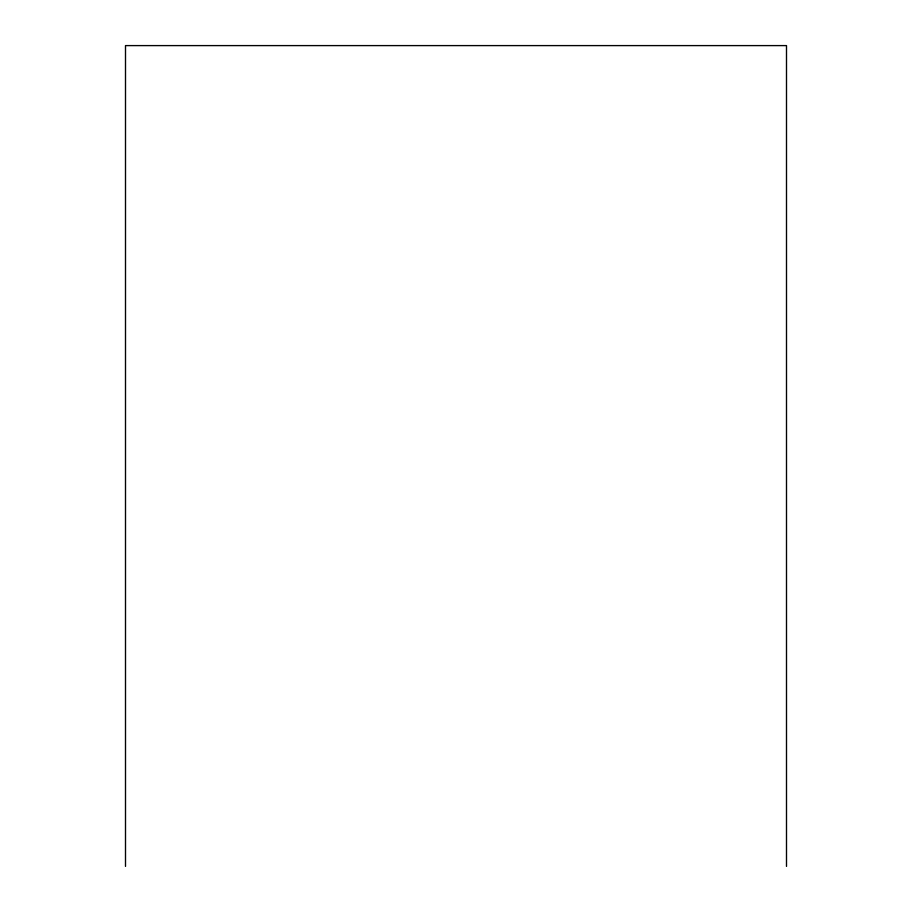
<?xml version="1.0" encoding="UTF-8"?>
<svg xmlns="http://www.w3.org/2000/svg" width="912" height="912" viewBox="0 0 912 912"><rect width="100%" height="100%" fill="white"/><g stroke="black" fill="none" stroke-linecap="round" stroke-linejoin="round"><path stroke-width="1.37" d="M786.497 866.4L786.497 45.6L125.503 45.6L125.503 866.4"/></g></svg>
